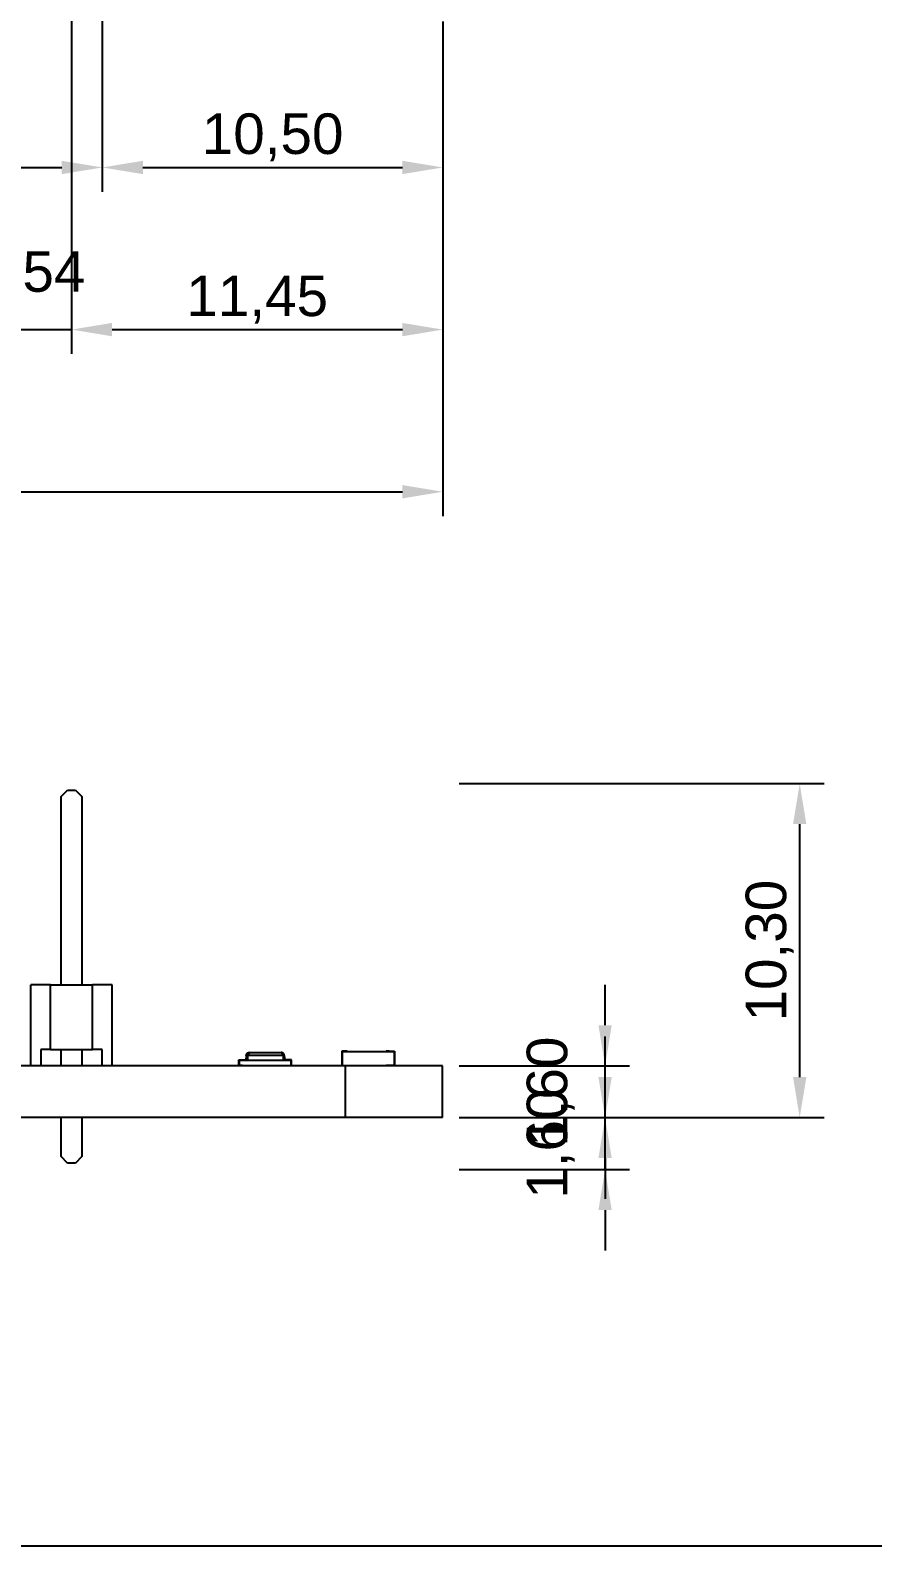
# Model space of a CAD drawing. Header units: millimetres. Extents: x 5 to 205, y 5 to 144.
# Drawn here: x 79.28 to 105.25, y 5 to 51.73 of the extents above; entities that cross this region are included whole.
import ezdxf

# ---------------------------------------------------------------- set-up
doc = ezdxf.new("R2010")
doc.units = ezdxf.units.MM
for name, color, linetype in [('DIM', 4, 'CONTINUOUS'), ('PARTS', 8, 'CONTINUOUS'), ('SHEET', 7, 'CONTINUOUS')]:
    doc.layers.add(name, color=color, linetype=linetype)
doc.styles.add('CJK', font='arial.ttf')
doc.dimstyles.new('PCB2', dxfattribs={"dimtxt": 1.25, "dimasz": 1.25, "dimexe": 0.75, "dimexo": 0.5, "dimgap": 0.3, "dimtad": 1, "dimzin": 0, "dimtxsty": 'CJK', "dimcen": 2.5, "dimclrd": 4, "dimclre": 4, "dimclrt": 4, "dimazin": 3, "dimtfac": 1, "dimtmove": 0, "dimatfit": 3})

msp = doc.modelspace()

# ---------------------------------------------------------------- linework, layer by layer
at = {"layer": 'PARTS'}
for points in [[(80.23, 28.1), (80.43, 28.3)], [(80.23, 22.3), (80.23, 28.1)], [(80.43, 28.3), (80.67, 28.3)], [(80.67, 28.3), (80.87, 28.1)], [(80.87, 28.1), (80.87, 22.3)], [(79.3, 19.8), (79.3, 22.3)], [(79.9, 22.3), (79.3, 22.3)], [(79.9, 22.3), (81.2, 22.3)], [(79.9, 20.3), (79.9, 22.3)], [(81.2, 20.3), (81.2, 22.3)], [(81.8, 22.3), (81.2, 22.3)], [(81.8, 19.8), (81.8, 22.3)], [(79.9, 20.3), (79.6, 20.3)], [(79.6, 20.3), (79.6, 19.8)], [(79.9, 20.3), (81.2, 20.3)], [(80.23, 19.8), (80.23, 20.3)], [(80.87, 20.3), (80.87, 19.8)], [(81.5, 20.3), (81.2, 20.3)], [(81.5, 19.8), (81.5, 20.3)], [(85.935, 20.119), (85.922, 19.97)], [(85.938, 20.137), (85.935, 20.119)], [(85.935, 20.119), (85.938, 20.137)], [(85.938, 20.133), (85.935, 20.119)], [(85.938, 20.133), (85.935, 20.119)], [(85.938, 20.133), (85.935, 20.119)], [(85.938, 20.133), (85.935, 20.119)], [(85.938, 20.133), (85.935, 20.119)], [(85.938, 20.133), (85.935, 20.119)], [(85.938, 20.133), (85.935, 20.119)], [(85.938, 20.133), (85.935, 20.119)], [(85.938, 20.133), (85.935, 20.119)], [(85.938, 20.133), (85.935, 20.119)], [(85.938, 20.133), (85.935, 20.119)], [(85.938, 20.133), (85.935, 20.119)], [(85.938, 20.133), (85.935, 20.119)], [(85.938, 20.133), (85.935, 20.119)], [(85.938, 20.133), (85.935, 20.119)], [(85.938, 20.133), (85.935, 20.119)], [(85.938, 20.133), (85.935, 20.119)], [(85.938, 20.133), (85.935, 20.119)], [(85.938, 20.133), (85.935, 20.119)], [(85.972, 20.119), (85.935, 20.119)], [(85.937, 20.131), (85.937, 20.132)], [(85.955, 20.171), (85.938, 20.137)], [(85.946, 20.156), (85.946, 20.156)], [(85.961, 20.177), (85.955, 20.171)], [(85.955, 20.171), (85.961, 20.177)], [(85.968, 20.185), (85.961, 20.177)], [(86.035, 20.21), (85.968, 20.185)], [(85.968, 20.185), (86.035, 20.21)], [(85.968, 20.185), (85.971, 20.187)], [(85.969, 20.185), (85.97, 20.186)], [(85.968, 20.185), (85.968, 20.185)], [(86.035, 20.21), (85.97, 20.186)], [(86.035, 20.21), (85.97, 20.186)], [(86.035, 20.21), (85.97, 20.186)], [(86.035, 20.21), (85.97, 20.186)], [(86.035, 20.21), (85.97, 20.186)], [(86.035, 20.21), (85.97, 20.186)], [(86.035, 20.21), (85.97, 20.186)], [(86.035, 20.21), (85.97, 20.186)], [(86.035, 20.21), (85.97, 20.186)], [(86.035, 20.21), (85.97, 20.186)], [(86.035, 20.21), (85.97, 20.186)], [(86.035, 20.21), (85.97, 20.186)], [(86.035, 20.21), (85.97, 20.186)], [(86.035, 20.21), (85.97, 20.186)], [(86.035, 20.21), (85.97, 20.186)], [(86.035, 20.21), (85.97, 20.186)], [(86.035, 20.21), (85.97, 20.186)], [(86.035, 20.21), (85.97, 20.186)], [(86.035, 20.21), (85.97, 20.186)], [(85.97, 20.187), (85.97, 20.187)], [(85.97, 20.186), (85.97, 20.186)], [(85.97, 20.186), (85.97, 20.186)], [(85.971, 20.187), (85.971, 20.187)], [(85.971, 20.187), (85.971, 20.187)], [(85.971, 20.187), (85.971, 20.187)], [(85.971, 20.187), (85.971, 20.187)], [(85.971, 20.187), (85.971, 20.187)], [(85.972, 20.119), (86.035, 20.21)], [(85.972, 20.188), (85.972, 20.188)], [(85.972, 20.188), (85.972, 20.188)], [(85.972, 20.188), (85.972, 20.188)], [(85.972, 20.119), (85.972, 19.97)], [(87.072, 20.119), (85.972, 20.119)], [(85.973, 20.189), (85.974, 20.19)], [(85.973, 20.188), (85.973, 20.189)], [(85.973, 20.189), (85.973, 20.189)], [(85.977, 20.191), (85.977, 20.191)], [(85.983, 20.196), (85.983, 20.196)], [(85.983, 20.196), (85.983, 20.196)], [(85.996, 20.202), (85.997, 20.203)], [(85.998, 20.203), (85.998, 20.203)], [(85.998, 20.203), (85.998, 20.203)], [(85.998, 20.203), (85.998, 20.203)], [(85.998, 20.203), (85.998, 20.203)], [(85.998, 20.203), (85.998, 20.203)], [(85.998, 20.203), (85.998, 20.203)], [(85.998, 20.203), (85.998, 20.203)], [(85.998, 20.203), (85.998, 20.203)], [(85.998, 20.203), (85.998, 20.203)], [(85.998, 20.203), (85.998, 20.203)], [(85.998, 20.203), (85.998, 20.203)], [(85.998, 20.203), (85.998, 20.203)], [(85.998, 20.203), (85.998, 20.203)], [(85.998, 20.203), (85.998, 20.203)], [(85.998, 20.203), (85.998, 20.203)], [(85.998, 20.203), (85.998, 20.203)], [(85.998, 20.203), (85.998, 20.203)], [(85.998, 20.203), (85.998, 20.203)], [(85.999, 20.203), (86, 20.204)], [(86.001, 20.204), (86.035, 20.21)], [(86.035, 20.21), (87.01, 20.21)], [(86.035, 20.21), (87.01, 20.21)], [(86.035, 20.21), (87.01, 20.21)], [(86.035, 20.21), (87.01, 20.21)], [(86.035, 20.21), (87.01, 20.21)], [(86.035, 20.21), (87.01, 20.21)], [(86.035, 20.21), (87.01, 20.21)], [(86.035, 20.21), (87.01, 20.21)], [(86.035, 20.21), (87.01, 20.21)], [(86.035, 20.21), (87.01, 20.21)], [(86.035, 20.21), (87.01, 20.21)], [(86.035, 20.21), (87.01, 20.21)], [(86.035, 20.21), (87.01, 20.21)], [(86.035, 20.21), (87.01, 20.21)], [(86.035, 20.21), (87.01, 20.21)], [(86.035, 20.21), (87.01, 20.21)], [(86.035, 20.21), (87.01, 20.21)], [(86.035, 20.21), (87.01, 20.21)], [(86.035, 20.21), (87.01, 20.21)], [(87.043, 20.204), (87.01, 20.21)], [(87.043, 20.204), (87.01, 20.21)], [(87.043, 20.204), (87.01, 20.21)], [(87.043, 20.204), (87.01, 20.21)], [(87.043, 20.204), (87.01, 20.21)], [(87.043, 20.204), (87.01, 20.21)], [(87.043, 20.204), (87.01, 20.21)], [(87.043, 20.204), (87.01, 20.21)], [(87.043, 20.204), (87.01, 20.21)], [(87.043, 20.204), (87.01, 20.21)], [(87.043, 20.204), (87.01, 20.21)], [(87.043, 20.204), (87.01, 20.21)], [(87.043, 20.204), (87.01, 20.21)], [(87.043, 20.204), (87.01, 20.21)], [(87.043, 20.204), (87.01, 20.21)], [(87.043, 20.204), (87.01, 20.21)], [(87.043, 20.204), (87.01, 20.21)], [(87.043, 20.204), (87.01, 20.21)], [(87.076, 20.185), (87.01, 20.21)], [(87.072, 20.119), (87.01, 20.21)], [(87.043, 20.204), (87.01, 20.21)], [(87.043, 20.204), (87.01, 20.21)], [(87.043, 20.204), (87.01, 20.21)], [(87.043, 20.204), (87.01, 20.21)], [(87.043, 20.204), (87.01, 20.21)], [(87.043, 20.204), (87.01, 20.21)], [(87.066, 20.192), (87.01, 20.21)], [(87.066, 20.192), (87.01, 20.21)], [(87.066, 20.192), (87.01, 20.21)], [(87.066, 20.192), (87.01, 20.21)], [(87.066, 20.192), (87.01, 20.21)], [(87.066, 20.192), (87.01, 20.21)], [(87.066, 20.192), (87.01, 20.21)], [(87.066, 20.192), (87.01, 20.21)], [(87.066, 20.192), (87.01, 20.21)], [(87.066, 20.192), (87.01, 20.21)], [(87.066, 20.192), (87.01, 20.21)], [(87.066, 20.192), (87.01, 20.21)], [(87.076, 20.185), (87.01, 20.21)], [(87.043, 20.204), (87.01, 20.21)], [(87.014, 20.21), (87.014, 20.21)], [(87.014, 20.21), (87.014, 20.21)], [(87.014, 20.21), (87.014, 20.21)], [(87.014, 20.21), (87.014, 20.21)], [(87.014, 20.21), (87.014, 20.21)], [(87.014, 20.21), (87.014, 20.21)], [(87.014, 20.21), (87.014, 20.21)], [(87.014, 20.21), (87.014, 20.21)], [(87.014, 20.21), (87.014, 20.21)], [(87.014, 20.21), (87.014, 20.21)], [(87.014, 20.21), (87.014, 20.21)], [(87.014, 20.21), (87.014, 20.21)], [(87.014, 20.21), (87.014, 20.21)], [(87.014, 20.21), (87.014, 20.21)], [(87.014, 20.21), (87.014, 20.21)], [(87.014, 20.21), (87.014, 20.21)], [(87.014, 20.21), (87.014, 20.21)], [(87.014, 20.21), (87.014, 20.21)], [(87.014, 20.21), (87.014, 20.21)], [(87.022, 20.209), (87.022, 20.209)], [(87.022, 20.209), (87.022, 20.209)], [(87.022, 20.209), (87.022, 20.209)], [(87.022, 20.209), (87.022, 20.209)], [(87.022, 20.209), (87.022, 20.209)], [(87.022, 20.209), (87.022, 20.209)], [(87.022, 20.209), (87.022, 20.209)], [(87.022, 20.209), (87.022, 20.209)], [(87.022, 20.209), (87.022, 20.209)], [(87.022, 20.209), (87.022, 20.209)], [(87.022, 20.209), (87.022, 20.209)], [(87.022, 20.209), (87.022, 20.209)], [(87.022, 20.209), (87.022, 20.209)], [(87.022, 20.209), (87.022, 20.209)], [(87.022, 20.209), (87.022, 20.209)], [(87.022, 20.209), (87.022, 20.209)], [(87.022, 20.209), (87.022, 20.209)], [(87.022, 20.209), (87.022, 20.209)], [(87.022, 20.209), (87.022, 20.209)], [(87.031, 20.208), (87.024, 20.209)], [(87.031, 20.208), (87.024, 20.209)], [(87.031, 20.208), (87.024, 20.209)], [(87.031, 20.208), (87.024, 20.209)], [(87.031, 20.208), (87.024, 20.209)], [(87.031, 20.208), (87.024, 20.209)], [(87.031, 20.208), (87.024, 20.209)], [(87.031, 20.208), (87.024, 20.209)], [(87.031, 20.208), (87.024, 20.209)], [(87.031, 20.208), (87.024, 20.209)], [(87.031, 20.208), (87.024, 20.209)], [(87.031, 20.208), (87.024, 20.209)], [(87.031, 20.208), (87.024, 20.209)], [(87.031, 20.208), (87.024, 20.209)], [(87.031, 20.208), (87.024, 20.209)], [(87.031, 20.208), (87.024, 20.209)], [(87.031, 20.208), (87.024, 20.209)], [(87.031, 20.208), (87.024, 20.209)], [(87.031, 20.208), (87.024, 20.209)], [(87.043, 20.204), (87.042, 20.204)], [(87.043, 20.204), (87.042, 20.204)], [(87.043, 20.204), (87.042, 20.204)], [(87.043, 20.204), (87.042, 20.204)], [(87.043, 20.204), (87.042, 20.204)], [(87.043, 20.204), (87.042, 20.204)], [(87.043, 20.204), (87.042, 20.204)], [(87.043, 20.204), (87.042, 20.204)], [(87.043, 20.204), (87.042, 20.204)], [(87.043, 20.204), (87.042, 20.204)], [(87.043, 20.204), (87.042, 20.204)], [(87.043, 20.204), (87.042, 20.204)], [(87.043, 20.204), (87.042, 20.204)], [(87.043, 20.204), (87.042, 20.204)], [(87.043, 20.204), (87.042, 20.204)], [(87.043, 20.204), (87.042, 20.204)], [(87.043, 20.204), (87.042, 20.204)], [(87.043, 20.204), (87.042, 20.204)], [(87.043, 20.204), (87.042, 20.204)], [(87.044, 20.204), (87.043, 20.204)], [(87.044, 20.204), (87.043, 20.204)], [(87.044, 20.204), (87.043, 20.204)], [(87.044, 20.204), (87.043, 20.204)], [(87.044, 20.204), (87.043, 20.204)], [(87.044, 20.204), (87.043, 20.204)], [(87.044, 20.204), (87.043, 20.204)], [(87.044, 20.204), (87.043, 20.204)], [(87.044, 20.204), (87.043, 20.204)], [(87.044, 20.204), (87.043, 20.204)], [(87.044, 20.204), (87.043, 20.204)], [(87.044, 20.204), (87.043, 20.204)], [(87.044, 20.204), (87.043, 20.204)], [(87.044, 20.204), (87.043, 20.204)], [(87.044, 20.204), (87.043, 20.204)], [(87.044, 20.204), (87.043, 20.204)], [(87.044, 20.204), (87.043, 20.204)], [(87.044, 20.204), (87.043, 20.204)], [(87.044, 20.204), (87.043, 20.204)], [(87.074, 20.186), (87.044, 20.204)], [(87.074, 20.186), (87.044, 20.204)], [(87.074, 20.186), (87.044, 20.204)], [(87.074, 20.186), (87.044, 20.204)], [(87.074, 20.186), (87.044, 20.204)], [(87.074, 20.186), (87.044, 20.204)], [(87.074, 20.186), (87.044, 20.204)], [(87.074, 20.186), (87.044, 20.204)], [(87.074, 20.186), (87.044, 20.204)], [(87.074, 20.186), (87.044, 20.204)], [(87.074, 20.186), (87.044, 20.204)], [(87.074, 20.186), (87.044, 20.204)], [(87.074, 20.186), (87.044, 20.204)], [(87.074, 20.186), (87.044, 20.204)], [(87.074, 20.186), (87.044, 20.204)], [(87.074, 20.186), (87.044, 20.204)], [(87.074, 20.186), (87.044, 20.204)], [(87.074, 20.186), (87.044, 20.204)], [(87.074, 20.186), (87.044, 20.204)], [(87.053, 20.2), (87.048, 20.202)], [(87.053, 20.2), (87.048, 20.202)], [(87.053, 20.2), (87.048, 20.202)], [(87.053, 20.2), (87.048, 20.202)], [(87.053, 20.2), (87.048, 20.202)], [(87.053, 20.2), (87.048, 20.202)], [(87.053, 20.2), (87.048, 20.202)], [(87.053, 20.2), (87.048, 20.202)], [(87.053, 20.2), (87.048, 20.202)], [(87.053, 20.2), (87.048, 20.202)], [(87.053, 20.2), (87.048, 20.202)], [(87.053, 20.2), (87.048, 20.202)], [(87.053, 20.2), (87.048, 20.202)], [(87.053, 20.2), (87.048, 20.202)], [(87.053, 20.2), (87.048, 20.202)], [(87.053, 20.2), (87.048, 20.202)], [(87.053, 20.2), (87.048, 20.202)], [(87.053, 20.2), (87.048, 20.202)], [(87.053, 20.2), (87.048, 20.202)], [(87.052, 20.186), (87.072, 20.119)], [(87.061, 20.196), (87.061, 20.196)], [(87.061, 20.196), (87.061, 20.196)], [(87.061, 20.196), (87.061, 20.196)], [(87.061, 20.196), (87.061, 20.196)], [(87.061, 20.196), (87.061, 20.196)], [(87.061, 20.196), (87.061, 20.196)], [(87.061, 20.196), (87.061, 20.196)], [(87.061, 20.196), (87.061, 20.196)], [(87.061, 20.196), (87.061, 20.196)], [(87.061, 20.196), (87.061, 20.196)], [(87.061, 20.196), (87.061, 20.196)], [(87.061, 20.196), (87.061, 20.196)], [(87.061, 20.196), (87.061, 20.196)], [(87.072, 20.188), (87.071, 20.189)], [(87.072, 20.188), (87.071, 20.189)], [(87.072, 20.188), (87.071, 20.189)], [(87.072, 20.188), (87.071, 20.189)], [(87.072, 20.188), (87.071, 20.189)], [(87.072, 20.188), (87.071, 20.189)], [(87.072, 20.188), (87.071, 20.189)], [(87.072, 20.188), (87.071, 20.189)], [(87.072, 20.188), (87.071, 20.189)], [(87.072, 20.188), (87.071, 20.189)], [(87.072, 20.188), (87.071, 20.189)], [(87.072, 20.188), (87.071, 20.189)], [(87.072, 20.188), (87.071, 20.189)], [(87.072, 20.188), (87.071, 20.189)], [(87.072, 20.188), (87.071, 20.189)], [(87.072, 20.188), (87.071, 20.189)], [(87.072, 20.188), (87.071, 20.189)], [(87.072, 20.188), (87.071, 20.189)], [(87.073, 20.187), (87.071, 20.189)], [(87.073, 20.187), (87.071, 20.189)], [(87.073, 20.187), (87.071, 20.189)], [(87.073, 20.187), (87.071, 20.189)], [(87.073, 20.187), (87.071, 20.189)], [(87.073, 20.187), (87.071, 20.189)], [(87.073, 20.187), (87.071, 20.189)], [(87.073, 20.187), (87.071, 20.189)], [(87.073, 20.187), (87.071, 20.189)], [(87.073, 20.187), (87.071, 20.189)], [(87.073, 20.187), (87.071, 20.189)], [(87.073, 20.187), (87.071, 20.189)], [(87.073, 20.187), (87.071, 20.189)], [(87.073, 20.187), (87.071, 20.189)], [(87.073, 20.187), (87.071, 20.189)], [(87.073, 20.187), (87.071, 20.189)], [(87.073, 20.187), (87.071, 20.189)], [(87.073, 20.187), (87.071, 20.189)], [(87.073, 20.187), (87.071, 20.189)], [(87.109, 20.119), (87.072, 20.119)], [(87.072, 20.119), (87.072, 19.97)], [(87.076, 20.185), (87.073, 20.187)], [(87.076, 20.185), (87.073, 20.187)], [(87.076, 20.185), (87.073, 20.187)], [(87.076, 20.185), (87.073, 20.187)], [(87.076, 20.185), (87.073, 20.187)], [(87.076, 20.185), (87.073, 20.187)], [(87.076, 20.185), (87.073, 20.187)], [(87.076, 20.185), (87.073, 20.187)], [(87.076, 20.185), (87.073, 20.187)], [(87.076, 20.185), (87.073, 20.187)], [(87.076, 20.185), (87.073, 20.187)], [(87.076, 20.185), (87.073, 20.187)], [(87.076, 20.185), (87.073, 20.187)], [(87.076, 20.185), (87.073, 20.187)], [(87.076, 20.185), (87.073, 20.187)], [(87.076, 20.185), (87.073, 20.187)], [(87.076, 20.185), (87.073, 20.187)], [(87.076, 20.185), (87.073, 20.187)], [(87.083, 20.177), (87.076, 20.185)], [(87.076, 20.184), (87.076, 20.185)], [(87.089, 20.171), (87.083, 20.177)], [(87.089, 20.171), (87.083, 20.177)], [(87.106, 20.137), (87.089, 20.171)], [(87.099, 20.156), (87.098, 20.156)], [(87.106, 20.135), (87.1, 20.154)], [(87.106, 20.135), (87.1, 20.154)], [(87.106, 20.135), (87.1, 20.154)], [(87.106, 20.135), (87.1, 20.154)], [(87.106, 20.135), (87.1, 20.154)], [(87.106, 20.135), (87.1, 20.154)], [(87.106, 20.135), (87.1, 20.154)], [(87.106, 20.135), (87.1, 20.154)], [(87.106, 20.135), (87.1, 20.154)], [(87.106, 20.135), (87.1, 20.154)], [(87.106, 20.135), (87.1, 20.154)], [(87.106, 20.135), (87.1, 20.154)], [(87.106, 20.135), (87.1, 20.154)], [(87.106, 20.135), (87.1, 20.154)], [(87.106, 20.135), (87.1, 20.154)], [(87.106, 20.135), (87.1, 20.154)], [(87.106, 20.135), (87.1, 20.154)], [(87.106, 20.135), (87.1, 20.154)], [(87.106, 20.135), (87.1, 20.154)], [(87.109, 20.119), (87.106, 20.137)], [(87.109, 20.119), (87.106, 20.137)], [(87.109, 20.119), (87.106, 20.135)], [(87.109, 20.119), (87.106, 20.135)], [(87.109, 20.119), (87.106, 20.135)], [(87.109, 20.119), (87.106, 20.135)], [(87.109, 20.119), (87.106, 20.135)], [(87.109, 20.119), (87.106, 20.135)], [(87.109, 20.119), (87.106, 20.135)], [(87.109, 20.119), (87.106, 20.135)], [(87.109, 20.119), (87.106, 20.135)], [(87.109, 20.119), (87.106, 20.135)], [(87.109, 20.119), (87.106, 20.135)], [(87.109, 20.119), (87.106, 20.135)], [(87.109, 20.119), (87.106, 20.135)], [(87.109, 20.119), (87.106, 20.135)], [(87.109, 20.119), (87.106, 20.135)], [(87.109, 20.119), (87.106, 20.135)], [(87.109, 20.119), (87.106, 20.135)], [(87.109, 20.119), (87.106, 20.135)], [(87.109, 20.119), (87.106, 20.135)], [(87.109, 20.119), (87.109, 20.123)], [(87.109, 20.119), (87.122, 19.97)], [(89.047, 20.25), (88.887, 20.25)], [(88.887, 20.25), (88.887, 19.8)], [(88.897, 20.24), (88.897, 19.81)], [(89.047, 20.24), (88.897, 20.24)], [(88.897, 20.24), (90.497, 20.24)], [(88.897, 20.24), (88.897, 19.81)], [(90.347, 20.25), (90.247, 20.25)], [(90.347, 20.25), (90.507, 20.25)], [(90.347, 20.24), (90.347, 20.25)], [(90.347, 20.24), (90.497, 20.24)], [(90.497, 20.24), (90.497, 19.81)], [(90.497, 20.24), (90.497, 19.81)], [(90.507, 20.25), (90.507, 19.8)], [(89, 19.8), (34, 19.8)], [(85.712, 19.98), (85.922, 19.98)], [(85.712, 19.8), (85.712, 19.98)], [(85.722, 19.97), (85.922, 19.97)], [(85.722, 19.81), (85.722, 19.97)], [(85.722, 19.97), (87.322, 19.97)], [(85.722, 19.97), (85.722, 19.81)], [(85.822, 19.81), (85.722, 19.81)], [(85.722, 19.81), (87.322, 19.81)], [(85.822, 19.8), (85.822, 19.81)], [(85.922, 19.97), (85.922, 19.98)], [(85.972, 19.97), (87.072, 19.97)], [(86.022, 19.8), (86.022, 19.81)], [(87.022, 19.8), (87.022, 19.81)], [(87.332, 19.98), (87.122, 19.98)], [(87.122, 19.97), (87.122, 19.98)], [(87.322, 19.97), (87.122, 19.97)], [(87.222, 19.8), (87.222, 19.81)], [(87.222, 19.81), (87.322, 19.81)], [(87.322, 19.81), (87.322, 19.97)], [(87.322, 19.97), (87.322, 19.81)], [(87.332, 19.8), (87.332, 19.98)], [(88.897, 19.81), (89.147, 19.81)], [(88.897, 19.81), (90.497, 19.81)], [(91.987, 19.8), (91.884, 19.8), (91.781, 19.8), (91.678, 19.8), (91.575, 19.8), (91.472, 19.8), (91.369, 19.8), (91.266, 19.8), (91.163, 19.8), (91.06, 19.8), (90.957, 19.8), (90.854, 19.8), (90.751, 19.8), (90.648, 19.8), (90.545, 19.8), (90.442, 19.8), (90.339, 19.8), (90.236, 19.8), (90.133, 19.8), (90.03, 19.8), (89.927, 19.8), (89.824, 19.8), (89.721, 19.8), (89.618, 19.8), (89.515, 19.8), (89.412, 19.8), (89.309, 19.8), (89.206, 19.8), (89.103, 19.8), (89, 19.8)], [(89, 18.2), (89, 19.8)], [(89.147, 19.8), (89.147, 19.81)], [(90.497, 19.81), (90.247, 19.81)], [(90.247, 19.8), (90.247, 19.81)], [(91.987, 18.2), (91.987, 19.8)], [(89, 18.2), (34, 18.2)], [(80.23, 17), (80.23, 18.2)], [(80.87, 18.2), (80.87, 17)], [(91.987, 18.2), (91.884, 18.2), (91.781, 18.2), (91.678, 18.2), (91.575, 18.2), (91.472, 18.2), (91.369, 18.2), (91.266, 18.2), (91.163, 18.2), (91.06, 18.2), (90.957, 18.2), (90.854, 18.2), (90.751, 18.2), (90.648, 18.2), (90.545, 18.2), (90.442, 18.2), (90.339, 18.2), (90.236, 18.2), (90.133, 18.2), (90.03, 18.2), (89.927, 18.2), (89.824, 18.2), (89.721, 18.2), (89.618, 18.2), (89.515, 18.2), (89.412, 18.2), (89.309, 18.2), (89.206, 18.2), (89.103, 18.2), (89, 18.2)], [(80.43, 16.8), (80.23, 17)], [(80.87, 17), (80.67, 16.8)], [(80.67, 16.8), (80.43, 16.8)]]:
    msp.add_lwpolyline(points, dxfattribs=at)
at = {"layer": 'SHEET'}
msp.add_lwpolyline([(5, 5), (205, 5), (205, 143.5), (5, 143.5), (5, 5)], dxfattribs=at)

# ---------------------------------------------------------------- dimensions: what is measured, and where the dimension line sits
at = {"layer": 'DIM'}
for base, p1, p2 in [((78.01, 42.5), (78.01, 62.404), (80.55, 62.404)), ((80.55, 42.5), (80.55, 62.404), (92, 52.5)), ((41.5, 47.5), (41.5, 56.997), (81.5, 56.997)), ((81.5, 47.5), (81.5, 56.997), (92, 52.5)), ((31, 37.5), (31, 52.5), (92, 52.5))]:
    msp.add_linear_dim(base=base, p1=p1, p2=p2, dimstyle='PCB2', dxfattribs=at).render()
for base, p1, p2 in [((103, 18.2), (92, 18.2), (92, 28.5)), ((97, 18.2), (92, 18.2), (92, 19.8)), ((97, 16.6), (92, 16.6), (92, 18.2))]:
    msp.add_linear_dim(base=base, p1=p1, p2=p2, angle=90, dimstyle='PCB2', dxfattribs=at).render()

doc.saveas('drawing.dxf')
